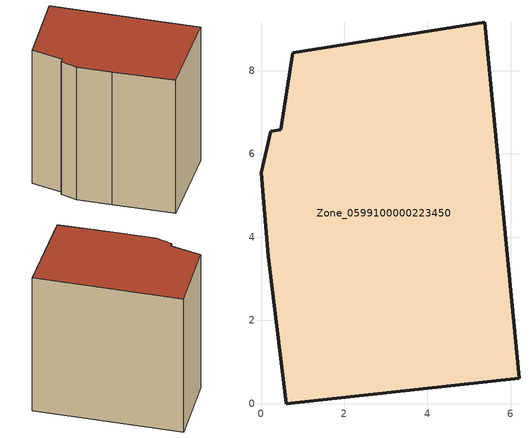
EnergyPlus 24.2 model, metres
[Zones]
Zone_0599100000223450
 floor ground (C_G): 5.38,9.16 6.2,0.61 0.61,0 0.18,3.54 0,5.55 0.23,6.54 0.48,6.58 0.76,8.43 z0
 wall outside (C_F): 0,5.55 0.18,3.54 0.61,0 6.2,0.61 5.38,9.16 0.76,8.43 0.48,6.58 0.23,6.54 0,5.55 z0:8.55
 roof outside (C_R): 0.48,6.58 0.23,6.54 0,5.55 0.18,3.54 0.61,0 6.2,0.61 5.38,9.16 0.76,8.43 z8.55
[BUILDING]
Pand.0599100000223450: North Axis=0; Terrain=City; Loads Convergence Tolerance Value=0.04; Temperature Convergence Tolerance Value=0.4; Solar Distribution=FullExterior; Maximum Number of Warmup Days=25; Minimum Number of Warmup Days=1
[Site:Location]
Rotterdam.The.Hague.AP_ZH_NLD Design_Conditions: Latitude=51.96; Longitude=4.45; Time Zone=1; Elevation=-4.5
[SITE:GROUNDTEMPERATURE:BUILDINGSURFACE]
18, 18, 18, 18, 18, 18, 18, 18, 18, 18, 18, 18
[MATERIAL] Thermal Absorptance=0.9; Solar Absorptance=0.7; Visible Absorptance=0.7
Name | Roughness | Thickness | Conductivity | Density | Specific Heat
G.TI.1946 | MediumSmooth | 0.15 | 1 | 540 | 1210
F.TI.1946 | Rough | 0.3 | 0.857143 | 1920 | 840
R.TI.1946 | MediumRough | 0.2 | 0.1 | 1500 | 1000
[CONSTRUCTION]
C_G: G.TI.1946
C_F: F.TI.1946
C_R: R.TI.1946
[ZONE]
Zone_0599100000223450: Type=1; Multiplier=1; Ceiling Height=Autocalculate; Volume=Autocalculate; Floor Area=autocalculate; Part of Total Floor Area=Yes
[ZONEINFILTRATION:DESIGNFLOWRATE]
Infil_Zone_0599100000223450: Zone or ZoneList or Space or SpaceList=Zone_0599100000223450; Schedule=AlwaysOn; Design Flow Rate Calculation Method=Flow/Area; Flow Rate per Floor Area=0.003; Constant Term Coefficient=1; Temperature Term Coefficient=0; Velocity Term Coefficient=0; Velocity Squared Term Coefficient=0
[HVACTEMPLATE:ZONE:IDEALLOADSAIRSYSTEM]
Zone_0599100000223450: Maximum Heating Supply Air Temperature=50; Minimum Cooling Supply Air Temperature=13; Maximum Heating Supply Air Humidity Ratio=0.0156; Minimum Cooling Supply Air Humidity Ratio=0.0077; Heating Limit=NoLimit; Cooling Limit=NoLimit; Dehumidification Control Type=ConstantSensibleHeatRatio; Cooling Sensible Heat Ratio=0.7; Dehumidification Setpoint=60; Humidification Control Type=None; Humidification Setpoint=30; Outdoor Air Method=None; Outdoor Air Flow Rate per Person=0.00944; Outdoor Air Flow Rate per Zone Floor Area=0; Outdoor Air Flow Rate per Zone=0; Demand Controlled Ventilation Type=None; Outdoor Air Economizer Type=NoEconomizer; Heat Recovery Type=None; Sensible Heat Recovery Effectiveness=0.7; Latent Heat Recovery Effectiveness=0.65
[ZONECONTROL:THERMOSTAT]
ThermostatControl_Zone_0599100000223450: Zone or ZoneList=Zone_0599100000223450; Control Type Schedule=DualSetpointControlType; Control 1=Thermostat_Zone_0599100000223450; Temperature Difference Between Cutout And Setpoint=0
[THERMOSTATSETPOINT:DUALSETPOINT]
Thermostat_Zone_0599100000223450: Heating Setpoint Temperature Schedule=HeatingSetpoint_Zone_0599100000223450; Cooling Setpoint Temperature Schedule=CoolingSetpoint_Zone_0599100000223450
[SCHEDULE:COMPACT]
HeatingSetpoint_Zone_0599100000223450: Through: 12/31, For: AllDays, Until: 24:00, 21
CoolingSetpoint_Zone_0599100000223450: Through: 12/31, For: AllDays, Until: 24:00, 24
DualSetpointControlType: Through: 12/31, For: AllDays, Until: 24:00, 4
AlwaysOn: Through: 12/31, For: AllDays, Until: 24:00, 1
